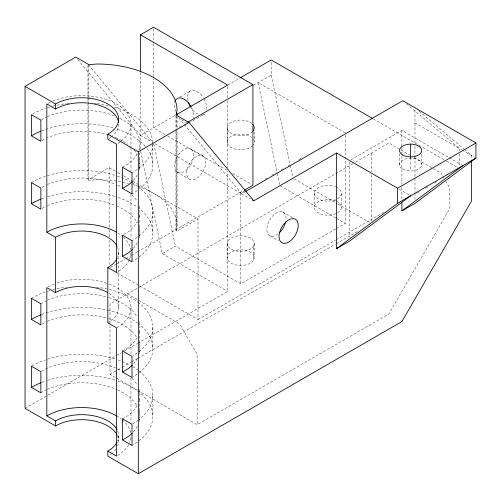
<?xml version="1.0" encoding="UTF-8"?>
<svg xmlns="http://www.w3.org/2000/svg" width="501" height="501" viewBox="0 0 501 501"><rect width="100%" height="100%" fill="white"/><g stroke="black" fill="none" stroke-linecap="round" stroke-linejoin="round"><path stroke-width="0.38" stroke-dasharray="2.5 1.88" d="M414.966 143.173L414.985 109.262M117.215 272.901L198.02 319.55L198.02 218.931L176.84 231.155L175.97 230.654L177.041 225.976L177.041 130.592M41.514 119.777L46.017 117.146M42.159 140.53L46.017 138.276A58.229 33.617 0 0 1 106.794 134.512M42.159 187.318L46.017 185.063M42.159 208.447L46.017 206.193M122.513 167.284L128.056 164.052A58.229 33.617 0 0 0 137.299 153.675M123.741 234.487L128.056 231.969A58.229 33.617 0 0 0 137.299 221.592M40.869 303.781L46.017 300.775M42.159 324.16L46.017 321.905M41.514 371.322L46.017 368.692A58.229 33.617 0 0 1 115.556 367.916M40.869 392.828L46.017 389.822M122.513 350.913L128.056 347.681A58.229 33.617 0 0 0 137.299 337.305M122.513 418.83L128.056 415.598A58.229 33.617 0 0 0 137.299 405.221M179.909 97.1L189.716 91.439M77.755 59.494L140.505 135.42L175.632 115.136M227.942 84.938L239.44 78.3M87.963 99.311L87.963 179.84L109.137 167.616L117.215 172.281M179.114 127.216L181.819 125.651M253.418 85.32L271.216 75.05L271.216 61.466M110.489 267.453L115.888 264.334M116.564 263.946L125.338 258.879M126.014 258.491L130.736 255.76M131.412 255.372L136.811 252.254M137.487 251.865L243.467 190.681M154.928 143.743L240.718 193.273L244.764 190.937M265.004 179.252L267.027 178.087M271.749 175.356L276.471 172.632M281.193 169.908L285.238 167.566M287.937 166.013L290.636 164.453M298.734 159.781L301.433 158.222M184.312 124.48L241.588 193.774L244.976 191.82M140.668 151.277L162.293 253.644L175.363 246.097L240.718 283.829L335.839 228.913M350.976 159.8L401.883 130.417L448.645 157.414M353.136 163.583L110.007 303.95L110.007 374.385L137.03 389.985M355.666 162.124L388.851 142.967L400.243 149.542M25.05 408.346L115.844 355.923M116.52 355.535L121.267 352.792M124.655 350.838L136.848 343.799M137.524 343.404L227.642 291.375L227.642 171.054M336.509 228.525L345.283 223.459L345.283 159.45M198.02 319.55L335.495 240.173M336.171 239.785L383.578 212.418M416.763 193.254L418.798 192.083M425.568 188.176L428.28 186.61M434.373 183.09L437.085 181.525M110.007 374.385L121.524 367.74M122.2 367.346L131.005 362.267M131.682 361.872L137.099 358.747M137.775 358.353L335.526 244.181M336.209 243.793L358.553 230.892M137.706 390.373L197.15 424.691L388.851 314.014L449.848 208.366L449.848 188.244L446.059 181.681M87.963 179.84L88.834 180.341L96.937 179.727A80.097 46.249 0 0 1 128.337 183.429M414.953 122.864L461.715 149.862M462.141 150.062L474.597 157.295M449.322 157.809L461.521 164.848M373.445 118.981L443.861 159.631M446.566 161.197L458.077 167.841M400.913 149.931L409.63 154.966M414.321 157.671L441.13 173.152L442.646 175.776M345.283 132.903L258.14 82.596L277.347 173.509M399.109 189.134L409.279 195.008M294.35 178.963L336.941 203.556M337.618 203.945L369.394 222.287M335.845 218.016L279.927 185.727L277.504 174.273M336.522 218.405L345.283 223.459M191.514 149.298A13.558 7.828 -60 0 1 185.589 170.628A13.558 7.828 -60 0 1 175.125 161.792A13.558 7.828 -60 0 1 191.514 149.298L203.713 156.343A13.558 7.828 -60 0 1 197.789 177.673A13.558 7.828 -60 0 1 187.324 168.837A13.558 7.828 -60 0 1 203.713 156.343M165.067 134.506L153.575 127.874L153.575 78.732M167.766 136.065L226.558 170.008M232.639 173.521L251.565 184.443M282.67 211.954L292.834 217.822M140.505 135.42L152.705 142.459M241.588 193.774L250.4 198.859M176.634 171.849L188.833 178.888M270.214 235.971L278.349 240.668M117.892 172.67L122.607 175.388M123.277 175.782L132.032 180.83M132.702 181.224L198.02 218.931M162.293 253.644L227.642 291.375M127.436 293.893L138.163 300.08M138.833 300.468L179.721 324.078L197.15 354.263L197.15 424.691M419.162 111.272L463.882 149.004M464.477 149.505L471.629 155.542L471.629 159.443M406.367 103.726L459.43 148.496L459.43 150.82M178.838 117.854L183.817 123.879M88.458 64.729L152.21 141.858M443.028 176.433L444.162 178.4M271.216 75.05L290.092 164.434M290.254 165.198L292.834 177.417M153.738 143.731L175.363 246.097M414.966 146.298L414.966 155.679M414.972 156.456L414.978 177.554M414.978 178.337L414.985 192.397M414.985 193.179L414.991 199.429M401.883 130.417L401.89 146.824M401.89 147.607L401.896 153.074M401.896 156.199L401.908 184.324M401.908 187.449L401.915 199.949M459.43 153.92L459.43 166.301M421.723 154.346L421.723 164.516M410.776 157.696L410.776 170.998M399.541 153.719L399.541 164.679M371.423 153.03L371.423 171.812M371.423 174.943L371.423 221.11M349.635 162.136L349.635 237.161M345.283 135.245L345.283 158.667M341.375 193.831L341.375 207.915M314.334 192.716L314.334 206.807M254.27 243.574L254.27 257.658M254.214 131.857L254.214 141.251M253.813 245.603A13.558 7.828 0 0 1 231.143 249.122A13.558 7.828 0 0 1 237.192 236.027A13.558 7.828 0 0 1 253.813 245.603L253.813 259.687A13.558 7.828 0 0 1 231.143 263.207A13.558 7.828 0 0 1 237.192 250.112A13.558 7.828 0 0 1 253.813 259.687M240.718 193.273L240.718 283.829M227.642 86.673L227.642 97.614M227.642 100.739L227.642 167.929M227.216 128.582L227.216 142.672M227.16 243.592L227.16 257.677M177.041 116.514L177.041 129.809M176.84 115.443L176.84 128.738M176.84 129.515L176.84 231.155M175.97 115.725L175.97 130.579M175.97 131.362L175.97 230.654M153.575 28.814L153.575 42.854M153.575 43.637L153.575 77.956M152.855 143.718L152.855 164.848M152.855 211.635L152.855 232.765M152.855 327.347L152.855 348.477M152.855 395.264L152.855 416.394M140.505 72.332L140.505 148.947M139.453 147.945L139.453 149.511M139.453 152.636L139.453 169.075M139.453 215.862L139.453 236.992M139.453 331.574L139.453 352.704M139.453 399.491L139.453 420.621M130.98 124.085L130.98 146.774M130.98 147.557L130.98 171.023M130.98 194.488L130.98 238.294M130.98 307.714L130.98 354.652M130.98 378.117L130.98 422.706M118.662 252.385L118.662 307.727M118.662 436.014L118.662 441.043M109.137 167.616L109.137 229.233M109.137 230.015L109.137 237.036M109.137 240.154L109.137 265.117M88.834 64.635L88.834 96.687M88.834 97.47L88.834 180.341M87.963 65.694L87.963 98.528M138.984 226.778A58.229 33.617 0 0 1 139.084 238.432M137.299 242.722A58.229 33.617 0 0 1 132.79 248.878M47.363 205.61A58.229 33.617 0 0 1 115.556 205.423M116.908 205.992A58.229 33.617 0 0 1 137.13 222.494M138.984 342.484A58.229 33.617 0 0 1 139.084 354.144M137.299 358.434A58.229 33.617 0 0 1 132.79 364.59M47.363 321.323A58.229 33.617 0 0 1 108.31 318.58M109.068 318.805A58.229 33.617 0 0 1 137.13 338.206M138.984 321.354A58.229 33.617 0 0 1 139.084 333.015M47.363 300.193A58.229 33.617 0 0 1 108.31 297.45M109.068 297.675A58.229 33.617 0 0 1 137.13 317.077M278.187 233.842A13.558 7.828 -60 0 1 266.876 230.159A13.558 7.828 -60 0 1 277.028 212.574A13.558 7.828 -60 0 1 285.864 220.54M137.85 323.239A71.167 41.088 0 0 1 137.85 373.715M137.236 374.159A71.167 41.088 0 0 1 132.696 377.128M41.614 314.522A71.167 41.088 0 0 1 45.347 313.15M46.105 312.893A71.167 41.088 0 0 1 107.032 310.081M107.79 310.251A71.167 41.088 0 0 1 137.236 322.794M137.85 302.109A71.167 41.088 0 0 1 137.85 352.585M137.236 353.03A71.167 41.088 0 0 1 132.696 355.998M31.369 298.295A71.167 41.088 0 0 1 45.347 292.02M47.507 291.306A71.167 41.088 0 0 1 49.649 290.655M52.586 289.854A71.167 41.088 0 0 1 67.028 287.142M96.355 287.142A71.167 41.088 0 0 1 108.548 289.296M109.299 289.478A71.167 41.088 0 0 1 137.236 301.665M137.85 207.527A71.167 41.088 0 0 1 137.85 258.002M137.236 258.447A71.167 41.088 0 0 1 132.696 261.422M41.614 198.809A71.167 41.088 0 0 1 45.347 197.438M47.507 196.73A71.167 41.088 0 0 1 115.875 196.73M118.029 197.438A71.167 41.088 0 0 1 137.236 207.082M139.04 370.934A71.167 41.088 0 0 1 139.04 419.594M138.445 420.051A71.167 41.088 0 0 1 132.696 423.915M31.995 365.855A71.167 41.088 0 0 1 45.347 359.937M47.507 359.223A71.167 41.088 0 0 1 115.875 359.223M118.029 359.937A71.167 41.088 0 0 1 130.11 365.154M132.696 366.607A71.167 41.088 0 0 1 138.445 370.477M137.85 391.156A71.167 41.088 0 0 1 137.85 441.632M137.236 442.076A71.167 41.088 0 0 1 132.013 445.445M41.614 382.438A71.167 41.088 0 0 1 45.347 381.067M47.507 380.353A71.167 41.088 0 0 1 115.875 380.353M118.029 381.067A71.167 41.088 0 0 1 137.236 390.711M138.984 410.407A58.229 33.617 0 0 1 139.084 422.061M137.299 426.351A58.229 33.617 0 0 1 132.79 432.507M47.363 389.239A58.229 33.617 0 0 1 116.908 389.621M117.66 389.96A58.229 33.617 0 0 1 137.13 406.123M336.165 201.177A13.558 7.828 0 0 1 333.246 214.541A13.558 7.828 0 0 1 314.359 206.637A13.558 7.828 0 0 1 335.451 200.876M109.155 293.442A36.968 21.343 0 0 1 107.828 322.819M336.165 187.092A13.558 7.828 0 0 1 336.735 199.185M335.614 199.692A13.558 7.828 0 0 1 317.766 198.502A13.558 7.828 0 0 1 317.634 188.132A13.558 7.828 0 0 1 335.451 186.792M132.746 184.606A80.097 46.249 0 0 1 136.986 185.921M137.737 186.178A80.097 46.249 0 0 1 177.041 225.976M152.843 144.476A71.167 41.088 0 0 1 137.85 168.956M137.236 169.401A71.167 41.088 0 0 1 132.013 172.77M32.628 113.952A71.167 41.088 0 0 1 45.347 108.391M47.507 107.677A71.167 41.088 0 0 1 49.649 107.032M52.586 106.225A71.167 41.088 0 0 1 66.27 103.607M67.028 103.513A71.167 41.088 0 0 1 69.313 103.256M94.063 103.256A71.167 41.088 0 0 1 96.355 103.513M97.113 103.607A71.167 41.088 0 0 1 108.548 105.667M114.447 107.239A71.167 41.088 0 0 1 152.805 142.19M117.691 247.532A36.968 21.343 0 0 1 117.691 257.238M129.308 259.743A49.292 28.457 0 0 1 116.551 272.513M117.898 233.078A49.292 28.457 0 0 1 122.814 236.691M123.352 237.173A49.292 28.457 0 0 1 130.717 249.404M130.986 252.379A49.292 28.457 0 0 1 129.627 259.023M52.718 101.077A49.292 28.457 0 0 1 117.171 104.34A49.292 28.457 0 0 1 120.497 141.645M119.877 142.096A49.292 28.457 0 0 1 116.551 144.225M48.065 103.294A49.292 28.457 0 0 1 52.023 101.371M130.918 437.486A49.292 28.457 0 0 1 129.621 442.652M128.651 444.663A49.292 28.457 0 0 1 116.545 456.135M116.533 415.886A49.292 28.457 0 0 1 121.68 419.375M122.25 419.844A49.292 28.457 0 0 1 130.711 433.033M109.231 284.123A49.292 28.457 0 0 1 116.551 327.848M48.065 286.923A49.292 28.457 0 0 1 55.567 283.597M57.033 283.084A49.292 28.457 0 0 1 108.51 283.848M146.981 148.503A71.167 41.088 0 0 1 137.85 190.086M137.236 190.53A71.167 41.088 0 0 1 132.013 193.9M41.614 130.893A71.167 41.088 0 0 1 113.001 127.949M117.272 129.264A71.167 41.088 0 0 1 146.505 147.883M119.858 118.33A58.229 33.617 0 0 1 138.852 150.106M47.363 116.564A58.229 33.617 0 0 1 114.867 116.094M198.12 114.291A13.558 7.828 60 0 1 191.094 107.803M188.025 100.845A13.558 7.828 60 0 1 191.739 90.456A13.558 7.828 60 0 1 203.199 97.632M203.945 98.835A13.558 7.828 60 0 1 206.612 109.944M202.761 114.929A13.558 7.828 60 0 0 204.577 113.996L191.507 121.543A13.558 7.828 60 0 1 190.342 122.257M252.623 131.613A13.558 7.828 0 0 1 232.508 134.099A13.558 7.828 0 0 1 231.305 122.238A13.558 7.828 0 0 1 251.79 123.359M253.794 139.904A13.558 7.828 0 0 1 253.024 145.24M252.623 145.697A13.558 7.828 0 0 1 232.508 148.19A13.558 7.828 0 0 1 231.305 136.328A13.558 7.828 0 0 1 251.79 137.449M187.487 122.576A13.558 7.828 60 0 1 181.569 119.501M176.026 111.617A13.558 7.828 60 0 1 174.611 103.037M191.845 108.272A13.558 7.828 60 0 1 193.536 117.491M138.984 389.277A58.229 33.617 0 0 1 139.084 400.932M117.66 368.83A58.229 33.617 0 0 1 121.28 370.615M131.976 378.311A58.229 33.617 0 0 1 137.13 384.993M138.984 158.861A58.229 33.617 0 0 1 139.084 170.515M137.299 174.805A58.229 33.617 0 0 1 132.79 180.961M115.556 137.499A58.229 33.617 0 0 1 127.711 144.25M134.036 150.125A58.229 33.617 0 0 1 137.13 154.577M118.662 124.098A36.968 21.343 0 0 1 111.604 136.641M111.022 137.092A36.968 21.343 0 0 1 107.828 139.19M117.691 431.161A36.968 21.343 0 0 1 117.691 440.867M117.397 435.519A36.968 21.343 0 0 1 117.691 445.896M116.05 448.921A36.968 21.343 0 0 1 112.7 452.666M112.161 453.129A36.968 21.343 0 0 1 109.155 455.334M137.85 186.397A71.167 41.088 0 0 1 137.85 236.873M137.236 237.317A71.167 41.088 0 0 1 132.013 240.687M31.369 182.583A71.167 41.088 0 0 1 45.347 176.308M47.507 175.6A71.167 41.088 0 0 1 115.875 175.6M117.272 176.051A71.167 41.088 0 0 1 130.11 181.525M132.013 182.583A71.167 41.088 0 0 1 137.236 185.952M138.984 205.648A58.229 33.617 0 0 1 139.084 217.302M47.363 184.481A58.229 33.617 0 0 1 115.556 184.293M117.66 185.201A58.229 33.617 0 0 1 121.28 186.986M131.976 194.682A58.229 33.617 0 0 1 137.13 201.364M402.892 169.181A11.091 6.4 0 0 0 421.385 166.175A11.091 6.4 0 0 0 407.626 158.435A11.091 6.4 0 0 0 402.892 169.181"/><path stroke-width="0.75" d="M475.95 142.985L397.562 188.244L336.566 153.024L336.566 248.615L397.562 203.337L475.95 158.078L475.95 142.985L402.791 100.707L245.653 191.432M410.632 195.791L349.635 241.069L336.566 248.615M401.915 202.298L401.921 210.89L462.88 165.631M475.95 158.078L414.991 203.337L401.921 210.89M122.513 188.414L122.513 167.284L132.013 172.77L132.013 193.9L122.513 188.414L128.056 185.182A58.229 33.617 0 0 0 132.258 181.512M122.513 256.33L122.513 235.201L132.013 240.687L132.013 261.816L122.513 256.33L128.056 253.099A58.229 33.617 0 0 0 132.258 249.429M122.513 372.043L122.513 350.913L132.013 356.399L132.013 377.529L122.513 372.043L128.056 368.811A58.229 33.617 0 0 0 132.258 365.141M122.513 439.959L122.513 418.83L132.013 424.316L132.013 445.445L122.513 439.959L128.056 436.728A58.229 33.617 0 0 0 132.258 433.058M117.109 434.931A36.968 21.343 0 0 0 55.548 425.95L25.05 408.346L25.05 86.366L75.764 57.089L88.834 64.635L96.937 64.015A80.097 46.249 0 0 1 177.041 110.264L175.97 114.942L189.04 122.488L253.788 200.82L336.566 153.024M140.505 71.549L140.505 34.801L153.575 27.254L252.917 84.606L252.917 185.226L244.137 190.292M176.308 114.748L227.642 85.107L140.505 34.801M240.117 77.912L271.216 59.957L372.769 118.587M187.913 122.131L252.917 84.606M25.05 86.366L55.548 103.976A36.968 21.343 0 0 1 107.828 103.976A36.968 21.343 0 0 1 107.828 134.162L138.326 151.765L189.04 122.488M117.109 442.132A36.968 21.343 0 0 1 107.828 451.107L107.828 456.135L138.326 473.746L401.921 321.561L471.629 200.82L471.629 161.009M252.429 200.037L253.788 200.82M118.58 122.707A36.968 21.343 0 0 0 94.714 104.12A36.968 21.343 0 0 0 55.548 109.005L46.831 103.97L46.831 232.264L55.548 237.292A36.968 21.343 0 0 1 117.109 246.267M31.369 135.796L40.869 141.282L40.869 120.152L31.369 114.666L31.369 135.796A71.167 41.088 0 0 1 40.882 131.187M31.369 203.713L40.869 209.199L40.869 188.069L31.369 182.583L31.369 203.713A71.167 41.088 0 0 1 40.882 199.104M117.109 258.503A36.968 21.343 0 0 1 107.828 267.478L116.545 272.506L116.545 144.219L107.828 139.19L107.828 134.162M107.828 292.634A36.968 21.343 0 0 0 55.548 292.634L46.831 287.599L46.837 415.893L55.548 420.921A36.968 21.343 0 0 1 117.109 429.896M31.369 319.425L40.869 324.911L40.869 303.781L31.369 298.295L31.369 319.425A71.167 41.088 0 0 1 40.882 314.816M31.369 387.342L40.869 392.828L40.869 371.698L31.369 366.212L31.369 387.342A71.167 41.088 0 0 1 40.882 382.733M107.828 451.107L116.545 456.135L116.545 327.848L107.828 322.819L107.828 267.478M410.494 144.106L410.494 157.414M397.562 188.244L397.562 203.337M138.326 151.765L138.326 473.746M55.548 103.976L55.548 109.005M55.548 237.292L55.548 292.634M55.548 420.921L55.548 425.95M285.633 221.799A13.558 7.828 -60 0 1 279.639 232.552M46.837 232.264A49.292 28.457 0 0 1 116.533 232.257M46.837 415.893A49.292 28.457 0 0 1 116.533 415.886M190.712 107.208A13.558 7.828 60 0 1 188.595 102.774M252.717 124.235A13.558 7.828 0 0 1 253.024 131.156M177.642 114.754A13.558 7.828 60 0 1 176.609 112.888M174.893 101.791A13.558 7.828 60 0 1 181.988 98.259A13.558 7.828 60 0 1 191.219 107.007M289.39 241.607A13.558 7.828 -60 0 0 296.542 220.177A13.558 7.828 -60 0 0 279.99 231.23A13.558 7.828 -60 0 0 289.39 241.607M402.892 155.097A11.091 6.4 0 0 0 421.385 152.091A11.091 6.4 0 0 0 407.626 144.344A11.091 6.4 0 0 0 402.892 155.097"/></g></svg>
